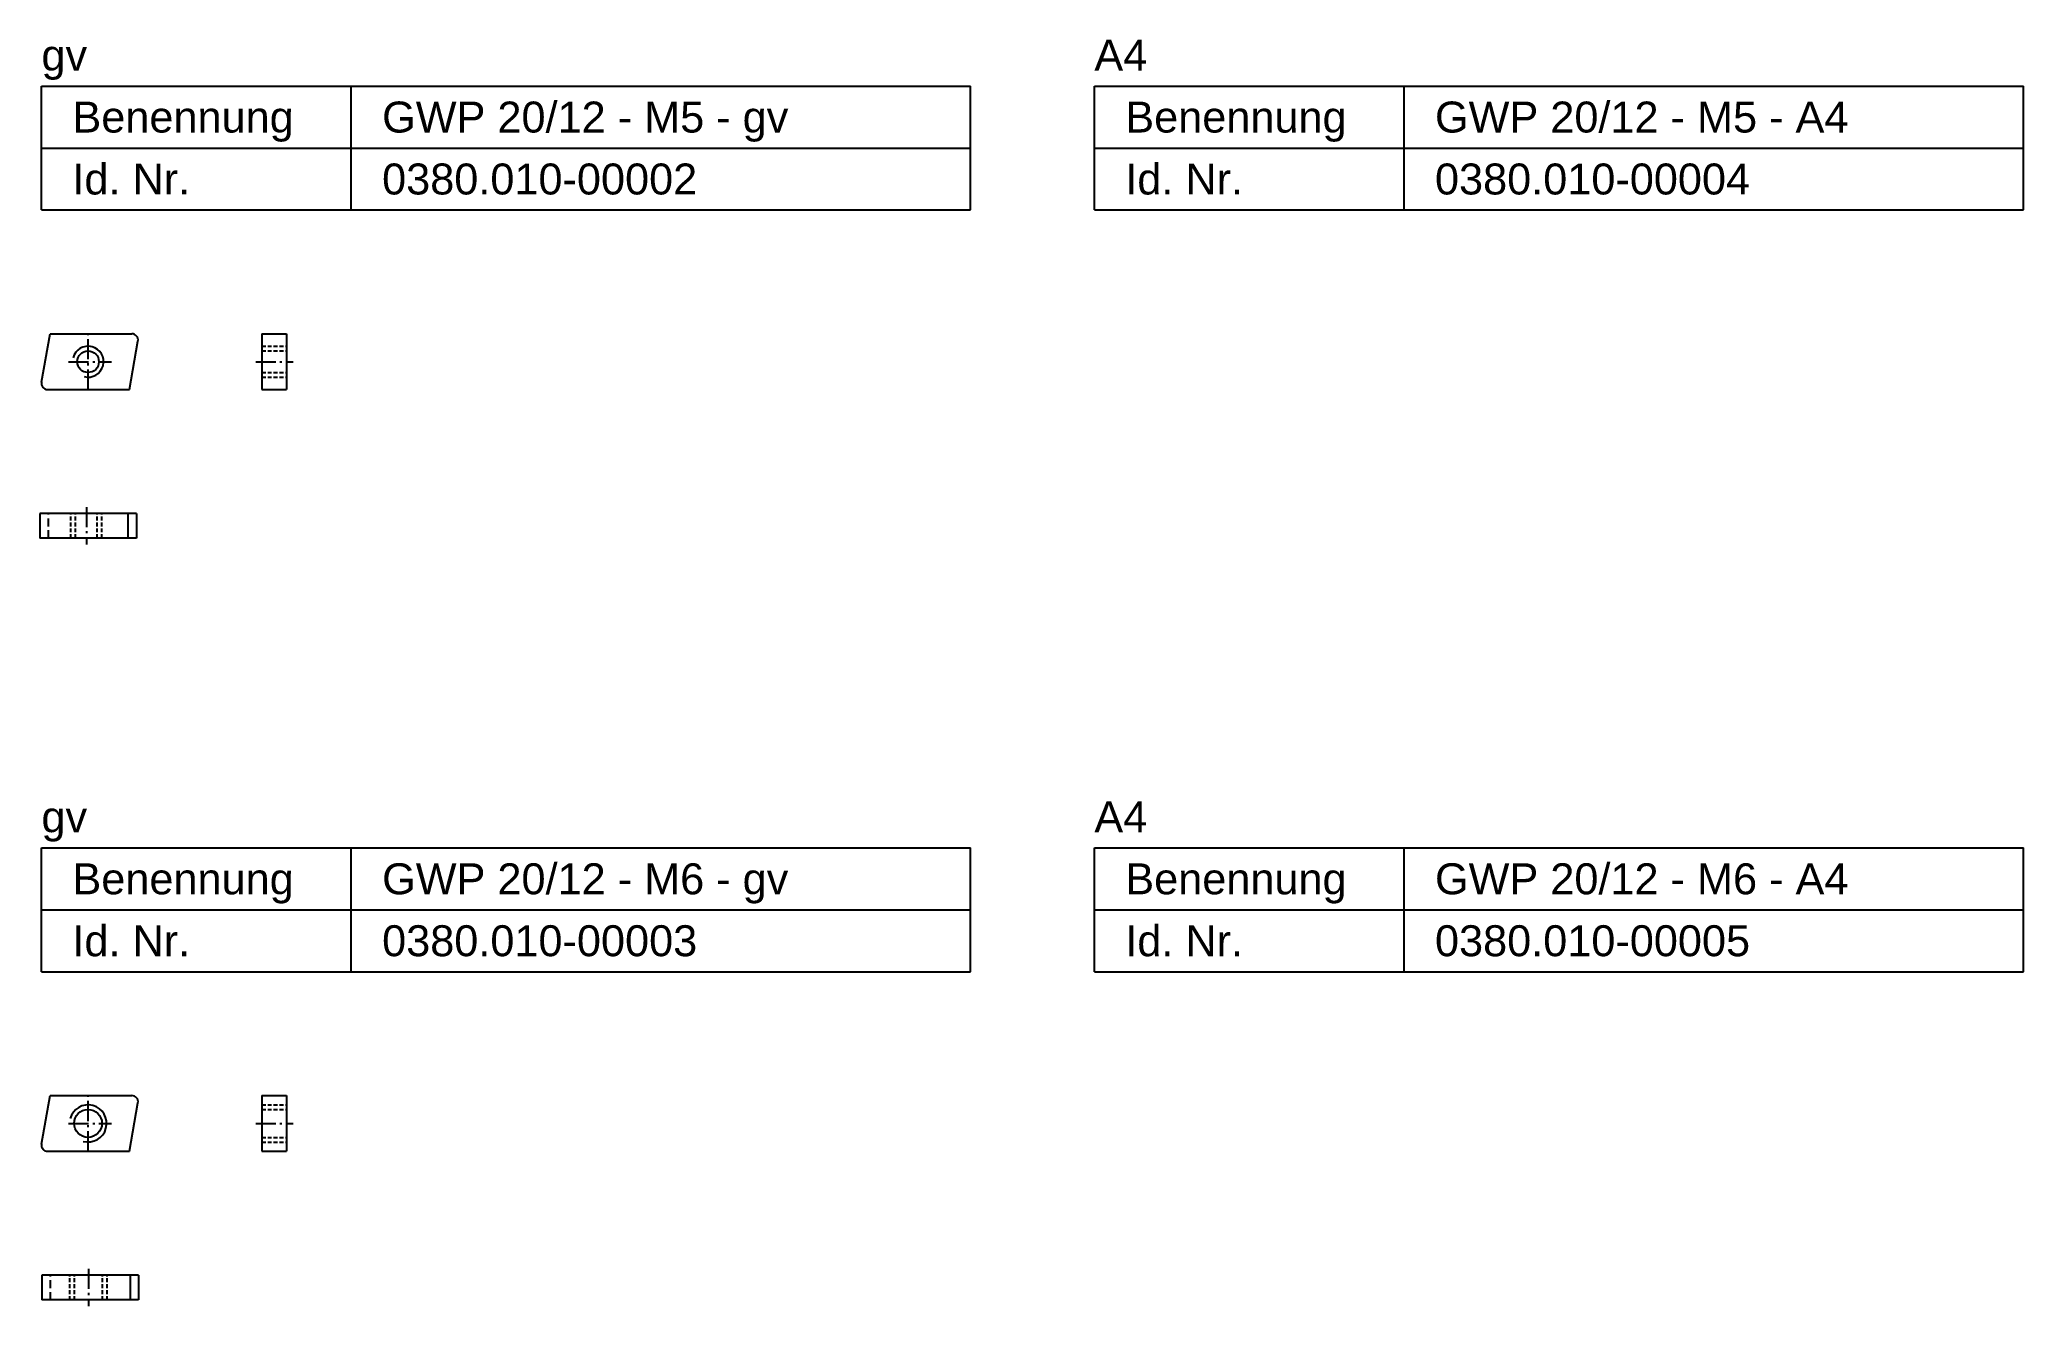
# Model space of a CAD drawing. Header units: millimetres. Extents: x 2348 to 2668, y 2418 to 2622.
import ezdxf

# ---------------------------------------------------------------- set-up
doc = ezdxf.new("R2010")
doc.units = ezdxf.units.MM
doc.linetypes.add('MITTELLINIE', pattern=[0.977, 0.65, -0.13, 0.067, -0.13])
doc.linetypes.add('VERDECKT', pattern=[9.525, 6.35, -3.175])
doc.layers.add('Halfen', color=2, linetype='Continuous')
doc.styles.add('ARIAL50', font='ARIAL.TTF', dxfattribs={"height": 5})

msp = doc.modelspace()

# ---------------------------------------------------------------- linework, layer by layer
at = {"layer": 'Halfen'}
for p, q in [((2348.24, 2614.99), (2498.24, 2614.99)), ((2348.24, 2594.99), (2348.24, 2614.99)), ((2398.24, 2594.99), (2398.24, 2614.99)), ((2498.24, 2594.99), (2498.24, 2614.99)), ((2518.24, 2614.99), (2668.24, 2614.99)), ((2518.24, 2594.99), (2518.24, 2614.99)), ((2568.24, 2594.99), (2568.24, 2614.99)), ((2668.24, 2594.99), (2668.24, 2614.99)), ((2348.24, 2604.99), (2498.24, 2604.99)), ((2518.24, 2604.99), (2668.24, 2604.99)), ((2348.24, 2594.99), (2498.24, 2594.99)), ((2518.24, 2594.99), (2668.24, 2594.99)), ((2348.24, 2567.16), (2349.62, 2574.99)), ((2349.62, 2574.99), (2362.84, 2574.99)), ((2349.62, 2574.99), (2362.84, 2574.99)), ((2362.44, 2565.99), (2363.82, 2573.81)), ((2383.82, 2574.98), (2383.82, 2565.99)), ((2383.82, 2574.98), (2387.82, 2574.98)), ((2387.82, 2574.98), (2387.82, 2565.99)), ((2349.22, 2565.99), (2362.44, 2565.99)), ((2383.82, 2565.99), (2387.82, 2565.99)), ((2363.57, 2545.99), (2347.95, 2545.99)), ((2347.95, 2545.99), (2347.95, 2541.99)), ((2362.2, 2545.99), (2362.2, 2541.99)), ((2363.57, 2545.99), (2363.57, 2541.99)), ((2363.57, 2541.99), (2347.95, 2541.99)), ((2348.24, 2491.99), (2498.24, 2491.99)), ((2348.24, 2471.99), (2348.24, 2491.99)), ((2398.24, 2471.99), (2398.24, 2491.99)), ((2498.24, 2471.99), (2498.24, 2491.99)), ((2518.24, 2491.99), (2668.24, 2491.99)), ((2518.24, 2471.99), (2518.24, 2491.99)), ((2568.24, 2471.99), (2568.24, 2491.99)), ((2668.24, 2471.99), (2668.24, 2491.99)), ((2348.24, 2481.99), (2498.24, 2481.99)), ((2518.24, 2481.99), (2668.24, 2481.99)), ((2348.24, 2471.99), (2498.24, 2471.99)), ((2518.24, 2471.99), (2668.24, 2471.99)), ((2348.24, 2444.16), (2349.62, 2451.99)), ((2349.62, 2451.99), (2362.84, 2451.99)), ((2349.62, 2451.99), (2362.84, 2451.99)), ((2362.44, 2442.99), (2363.82, 2450.81)), ((2383.82, 2451.98), (2383.82, 2442.99)), ((2383.82, 2451.98), (2387.82, 2451.98)), ((2387.82, 2451.98), (2387.82, 2442.99)), ((2349.22, 2442.99), (2362.44, 2442.99)), ((2383.82, 2442.99), (2387.82, 2442.99)), ((2363.91, 2422.99), (2348.3, 2422.99)), ((2348.3, 2422.99), (2348.3, 2418.99)), ((2362.55, 2422.99), (2362.55, 2418.99)), ((2363.91, 2422.99), (2363.91, 2418.99)), ((2363.91, 2418.99), (2348.3, 2418.99))]:
    msp.add_line(p, q, dxfattribs=at)
at = {"layer": 'Halfen', "color": 1, "linetype": 'MITTELLINIE', "ltscale": 5}
for p, q in [((2355.76, 2565.99), (2355.76, 2574.99)), ((2352.61, 2570.49), (2359.54, 2570.49)), ((2382.83, 2570.49), (2388.88, 2570.49)), ((2355.49, 2547.02), (2355.49, 2540.96)), ((2355.76, 2442.99), (2355.76, 2451.99)), ((2352.61, 2447.49), (2359.54, 2447.49)), ((2382.83, 2447.49), (2388.88, 2447.49)), ((2355.83, 2424.02), (2355.83, 2417.96))]:
    msp.add_line(p, q, dxfattribs=at)
at = {"layer": 'Halfen', "color": 1, "linetype": 'VERDECKT', "ltscale": 0.1}
for p, q in [((2383.82, 2572.99), (2387.82, 2572.99)), ((2383.82, 2572.24), (2387.82, 2572.24)), ((2383.82, 2568.74), (2387.82, 2568.74)), ((2383.82, 2567.99), (2387.82, 2567.99)), ((2352.99, 2541.99), (2352.99, 2545.99)), ((2353.74, 2541.99), (2353.74, 2545.99)), ((2357.24, 2541.99), (2357.24, 2545.99)), ((2357.99, 2541.99), (2357.99, 2545.99)), ((2383.82, 2450.49), (2387.82, 2450.49)), ((2383.82, 2449.74), (2387.82, 2449.74)), ((2383.82, 2445.24), (2387.82, 2445.24)), ((2383.82, 2444.49), (2387.82, 2444.49)), ((2352.83, 2418.99), (2352.83, 2422.99)), ((2353.58, 2418.99), (2353.58, 2422.99)), ((2358.08, 2418.99), (2358.08, 2422.99)), ((2358.83, 2418.99), (2358.83, 2422.99))]:
    msp.add_line(p, q, dxfattribs=at)
at = {"layer": 'Halfen', "color": 1, "linetype": 'VERDECKT', "ltscale": 0.2}
for p, q in [((2349.35, 2541.99), (2349.35, 2545.99)), ((2349.69, 2418.99), (2349.69, 2422.99))]:
    msp.add_line(p, q, dxfattribs=at)
at = {"layer": 'Halfen'}
for centre, radius in [((2355.76, 2570.49), 1.75), ((2355.76, 2447.49), 2.25)]:
    msp.add_circle(centre, radius, dxfattribs=at)
at = {"layer": 'Halfen', "color": 1}
for centre, radius in [((2355.76, 2570.49), 2.5), ((2355.76, 2447.49), 3)]:
    msp.add_arc(centre, radius, 255.1031, 165.1031, dxfattribs=at)
at = {"layer": 'Halfen'}
for centre, start, end in [((2362.84, 2573.99), 350, 90), ((2349.22, 2566.99), 170, 270), ((2362.84, 2450.99), 350, 90), ((2349.22, 2443.99), 170, 270)]:
    msp.add_arc(centre, 1, start, end, dxfattribs=at)

# ---------------------------------------------------------------- texts
at = {"layer": 'Halfen', "style": 'ARIAL50'}
for s, p in [('gv', (2348.24, 2617.49)), ('A4', (2518.24, 2617.49)), ('Benennung', (2353.24, 2607.49)), ('GWP 20/12 - M5 - gv', (2403.24, 2607.49)), ('Benennung', (2523.24, 2607.49)), ('GWP 20/12 - M5 - A4', (2573.24, 2607.49)), ('Id. Nr.', (2353.24, 2597.49)), ('0380.010-00002', (2403.24, 2597.49)), ('Id. Nr.', (2523.24, 2597.49)), ('0380.010-00004', (2573.24, 2597.49)), ('gv', (2348.24, 2494.49)), ('A4', (2518.24, 2494.49)), ('Benennung', (2353.24, 2484.49)), ('GWP 20/12 - M6 - gv', (2403.24, 2484.49)), ('Benennung', (2523.24, 2484.49)), ('GWP 20/12 - M6 - A4', (2573.24, 2484.49)), ('Id. Nr.', (2353.24, 2474.49)), ('0380.010-00003', (2403.24, 2474.49)), ('Id. Nr.', (2523.24, 2474.49)), ('0380.010-00005', (2573.24, 2474.49))]:
    msp.add_text(s, height=5, dxfattribs=at).set_placement(p)

doc.saveas('drawing.dxf')
